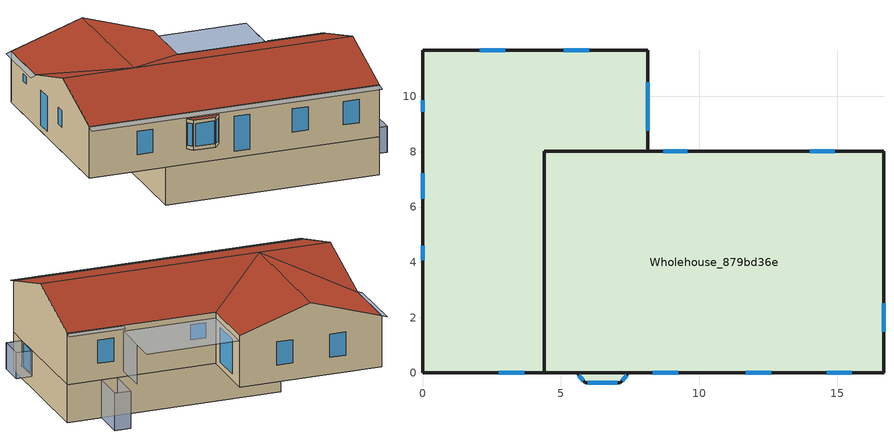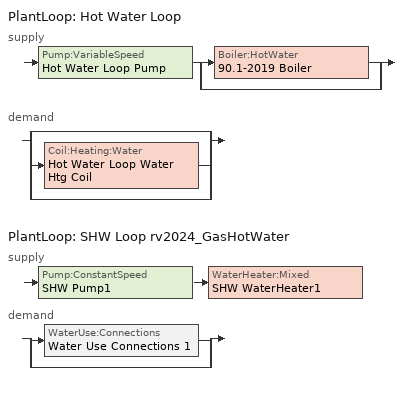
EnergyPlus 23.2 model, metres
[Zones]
Wholehouse_879bd36e
 floor outside (Exterior Wall): 7.45,0 7.15,-0.36 5.88,-0.36 5.58,0 z0.91
 floor foundation (Exterior Slab UnIns): 16.69,8.01 16.69,0 4.39,0 4.39,8.01 z-2.2; 8.15,11.67 8.15,8.01 0,8.01 0,11.67 z0
 floor foundation (P+B R-13): 4.39,8.01 4.39,0 0,0 0,8.01 z0
 wall outside (Exterior Wall): 16.69,8.01 8.15,8.01 8.15,11.67 z0:2.97; 5.58,0 5.88,-0.36 7.15,-0.36 7.45,0 z0.91:2.64; 0,11.67,2.95 0,11.67,0 0,0,0 0,0,3 0,3.96,4.31 0,8.07,2.95; 16.69,0,3 16.69,0,0 16.69,8.01,0 16.69,8.01,2.97 16.69,3.96,4.31; 8.15,11.67,2.97 8.15,11.67,0 0,11.67,0 0,11.67,2.95 4.08,11.67,4.31; 0,0,3 5.58,0,2.64 7.46,0,2.64 7.46,0,0.91 5.58,0,0.91 5.58,0,2.64 0,0,3 0,0,0 16.69,0,0 16.69,0,3
 wall outside (Uninsulated Stem Wall): 16.69,1.24 16.69,2.77 z-1.5:0
 wall foundation (Uninsulated Stem Wall): 16.69,8.01 4.39,8.01 4.39,0 16.69,0 z-2.2:0; 16.69,0,0 16.69,0,-2.2 16.69,8.01,-2.2 16.69,8.01,0 16.69,2.77,0 16.69,2.77,-1.5 16.69,1.24,-1.5 16.69,1.24,0
 window (ShadedWindowConstruction_678025ec): 0,4.6 0,4.08 z1.43:2.39; 0,7.22 0,6.31 / 8.33,0 9.25,0 z0.36:2.39; 0,9.87 0,9.45 z1.9:2.32; 16.69,1.5 16.69,2.51 z-1.4:-0.05; 8.15,8.75 8.15,10.51 z0.36:2.34; 5.98,-0.36 7.05,-0.36 / 5.64,-0.08 5.81,-0.28 / 7.22,-0.28 7.39,-0.08 z1.12:2.44; 2.98,11.67 2.07,11.67 / 6.03,11.67 5.12,11.67 / 14.91,8.01 14,8.01 / 2.76,0 3.67,0 / 14.62,0 15.53,0 / 11.69,0 12.6,0 z0.98:2.32; 9.57,8.01 8.7,8.01 z1.57:2.44
 roof outside (Exterior Roof): 4.08,3.96,4.31 0,8.07,2.95 0,3.96,4.31; 0,3.96,4.31 0,0,3 16.69,0,3 16.69,3.96,4.31; 4.08,11.67,4.31 0,11.67,2.95 0,8.07,2.95 4.08,3.96,4.31; 4.08,3.96,4.31 8.15,8.01,2.97 8.15,11.67,2.97 4.08,11.67,4.31; 16.69,3.96,4.31 16.69,8.01,2.97 8.15,8.01,2.97 4.08,3.96,4.31
 roof outside (Exterior Wall): 5.58,0 5.88,-0.36 7.15,-0.36 7.45,0 z2.64
shading: 14.73,8.02 14.73,10.09 / 14.73,10.09 13.82,10.09 / 13.82,10.09 13.82,8.02 z-2.16:0; 13.46,8.03 13.46,10.05 z0.36:2.65; 16.69,1.24 17.6,1.24 / 17.6,1.24 17.6,2.77 / 17.6,2.77 16.69,2.77 z-1.5:0; 16.69,8.01,2.97 16.69,8.31,2.88 13.46,8.31,2.88 13.46,8.01,2.97; -0.01,11.66,2.95 -0.3,11.66,2.86 -0.3,7.99,2.86 -0.01,7.99,2.95; 8.17,11.56 8.17,8.03 13.46,8.03 13.46,11.56 z2.65; 0,-0.01,3 0,-0.39,2.88 16.69,-0.39,2.88 16.69,-0.01,3
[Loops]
PlantLoop 'Hot Water Loop'
 supply: Pump:VariableSpeed 'Hot Water Loop Pump' > split
  | Boiler:HotWater '90.1-2019 Boiler'
  | bypass
 demand: split
  | bypass
  | Coil:Heating:Water 'Hot Water Loop Water Htg Coil'
  | bypass
PlantLoop 'SHW Loop rv2024_GasHotWater'
 supply: Pump:ConstantSpeed 'SHW Pump1' > WaterHeater:Mixed 'SHW WaterHeater1'
 demand: split
  | WaterUse:Connections 'Water Use Connections 1'
  | bypass
[Building]
hb_revive_ADORB_model: North Axis {deg}=0; Terrain=City; Solar Distribution=FullExteriorWithReflections
[Site:Location]
Site 1: Latitude {deg}=0; Longitude {deg}=0; Time Zone {hr}=0; Elevation {m}=0
[Site:WaterMainsTemperature]
Calculation Method=CorrelationFromWeatherFile
[SizingPeriod:DesignDay] Day of Month=21; Dry-Bulb Temperature Range Modifier Type=DefaultMultipliers; Barometric Pressure {Pa}=101265; Rain Indicator=No; Snow Indicator=No; Daylight Saving Time Indicator=No; Begin Environment Reset Mode=FullResetAtBeginEnvironment
Name | Month | Day Type | Maximum Dry-Bulb Temperature {C} | Daily Dry-Bulb Temperature Range {deltaC} | Humidity Condition Type | Wetbulb or DewPoint at Maximum Dry-Bulb {C} | Wind Speed {m/s} | Wind Direction {deg} | Solar Model Indicator | ASHRAE Clear Sky Optical Depth for Beam Irradiance (taub) | ASHRAE Clear Sky Optical Depth for Diffuse Irradiance (taud) | Enthalpy at Maximum Dry-Bulb {J/kg} | Sky Clearness
New York J F Kennedy IntL Ar Ann Clg .4% Condns DB=>MWB | 7 | SummerDesignDay | 32.1 | 7.4 | Wetbulb | 23.1 | 5.6 | 230 | ASHRAETau | 0.541 | 1.8
New York J F Kennedy IntL Ar Ann Clg .4% Condns DP=>MDB | 7 | SummerDesignDay | 27 | 7.4 | Dewpoint | 23.8 | 5.6 | 230 | ASHRAETau | 0.541 | 1.8
New York J F Kennedy IntL Ar Ann Clg .4% Condns Enth=>MDB | 7 | SummerDesignDay | 29.1 | 7.4 | Enthalpy |  | 5.6 | 230 | ASHRAETau | 0.541 | 1.8 | 75700
New York J F Kennedy IntL Ar Ann Clg .4% Condns WB=>MDB | 7 | SummerDesignDay | 29.1 | 7.4 | Wetbulb | 25 | 5.6 | 230 | ASHRAETau | 0.541 | 1.8
New York J F Kennedy IntL Ar Ann Htg 99.6% Condns DB | 1 | WinterDesignDay | -10.7 | 0 | Wetbulb | -10.7 | 7.5 | 320 | ASHRAEClearSky |  |  |  | 0
New York J F Kennedy IntL Ar Ann Htg Wind 99.6% Condns WS=>MCDB | 1 | WinterDesignDay | -3.2 | 0 | Wetbulb | -3.2 | 14.2 | 320 | ASHRAEClearSky |  |  |  | 0
New York J F Kennedy IntL Ar Ann Hum_n 99.6% Condns DP=>MCDB | 1 | WinterDesignDay | -8.9 | 0 | Dewpoint | -20.8 | 7.5 | 320 | ASHRAEClearSky |  |  |  | 0
[Material] Roughness=MediumRough; Thermal Absorptance=0.9; Solar Absorptance=0.7; Visible Absorptance=0.7
Name | Thickness {m} | Conductivity {W/m-K} | Density {kg/m3} | Specific Heat {J/kg-K}
19mm_Gypsum_Board | 0.019 | 0.16 | 800 | 1090
200mm_Concrete_Block | 0.1016 | 1.11 | 800 | 920
200mm_Heavyweight_Concrete | 0.2032 | 1.95 | 2240 | 900
25mm_Wood | 0.0254 | 0.15 | 608 | 1630
ccSF_R-13 | 0.0550342 | 0.0240338 | 32 | 920
FG _Attic_R-19 | 0.13716 | 0.0411979 | 64 | 960
Plywood_Douglas_Fir_12.7mm | 0.0127 | 0.12 | 540 | 1210
R-11_3.5in_Wood_Stud | 0.0889 | 0.0542625 | 19 | 960
Wood_Siding | 0.0127 | 0.09 | 592 | 1170
[MATERIAL]
EPS 2in: Roughness=MediumSmooth; Thickness {m}=0.0508; Conductivity {W/m-K}=0.02884; Density {kg/m3}=29; Specific Heat {J/kg-K}=1210; Thermal Absorptance=0.9; Solar Absorptance=0.7; Visible Absorptance=0.7
[Material:NoMass]
Wall_Air_Space: Roughness=MediumRough; Thermal Resistance {m2-K/W}=0.15; Thermal Absorptance=0.9; Solar Absorptance=0.7; Visible Absorptance=0.7
[WindowMaterial:Shade]
HIGH REFLECT - LOW TRANS SHADE: Solar Transmittance=0.1; Solar Reflectance=0.8; Visible Transmittance=0.1; Visible Reflectance=0.8; Infrared Hemispherical Emissivity=0.9; Infrared Transmittance=0; Thickness {m}=0.005; Conductivity {W/m-K}=0.1; Shade to Glass Distance {m}=0.05; Top Opening Multiplier=0.5; Bottom Opening Multiplier=0.5; Left-Side Opening Multiplier=0.5; Right-Side Opening Multiplier=0.5; Airflow Permeability=0
[WindowMaterial:SimpleGlazingSystem]
U-0.5 g=0.4: U-Factor {W/m2-K}=2.83913; Solar Heat Gain Coefficient=0.4; Visible Transmittance=0.6
[Construction]
Exterior Roof: FG _Attic_R-19, Plywood_Douglas_Fir_12.7mm, 19mm_Gypsum_Board
Exterior Slab UnIns: 200mm_Heavyweight_Concrete
Exterior Wall: Wood_Siding, R-11_3.5in_Wood_Stud, 19mm_Gypsum_Board
Interior Wall: 19mm_Gypsum_Board, Wall_Air_Space, 19mm_Gypsum_Board
P+B R-13: Plywood_Douglas_Fir_12.7mm, ccSF_R-13, Plywood_Douglas_Fir_12.7mm, 25mm_Wood
ShadedWindowConstruction_678025ec: U-0.5 g=0.4
ShadedWindowConstruction_678025ec_Shaded: HIGH REFLECT - LOW TRANS SHADE, U-0.5 g=0.4
Thermal_Mass: 25mm_Wood
Uninsulated Stem Wall: 200mm_Concrete_Block
[Zone]
Wholehouse_879bd36e: Multiplier=1; Ceiling Height {m}=6.5024; Volume {m3}=820.328; Part of Total Floor Area=Yes
[Space]
Wholehouse_879bd36e_Space: Zone=Wholehouse_879bd36e; Space Type=ProgramType_692936d6
[SpaceList]
ProgramType_692936d6: Wholehouse_879bd36e_Space
[Lights]
rv2024_Residence_Lighting: Zone or ZoneList or Space or SpaceList=ProgramType_692936d6; Schedule=rv2024_Lighting; Design Level Calculation Method=Watts/Area; Watts per Zone Floor Area {W/m2}=16.8581; Return Air Fraction=0; Fraction Radiant=0.6; Fraction Visible=0.2; Fraction Replaceable=1
[People]
rv2024_Residence_People: Zone or ZoneList or Space or SpaceList=ProgramType_692936d6; Number of People Schedule=rv2024_Occupant_Presence; Number of People Calculation Method=People/Area; People per Floor Area {person/m2}=0.0365602; Fraction Radiant=0.3; Activity Level Schedule=rv2024_Occupant_Activity
[ElectricEquipment]
rv2024_Residence_ElectricEquipment: Zone or ZoneList or Space or SpaceList=ProgramType_692936d6; Schedule=rv2024_MEL; Design Level Calculation Method=Watts/Area; Watts per Zone Floor Area {W/m2}=11.5311; Fraction Latent=0; Fraction Radiant=0; Fraction Lost=0
[ZoneInfiltration:DesignFlowRate]
rv2024_Residence_Infiltration: Zone or ZoneList or Space or SpaceList=ProgramType_692936d6; Schedule=rv2024_Infiltration; Design Flow Rate Calculation Method=Flow/ExteriorArea; Flow Rate per Exterior Surface Area {m3/s-m2}=0.0003; Constant Term Coefficient=1; Temperature Term Coefficient=0; Velocity Term Coefficient=0
[InternalMass] Zone or ZoneList=Wholehouse_879bd36e; Space or SpaceList=Wholehouse_879bd36e_Space; Surface Area {m2}=164.11
Name | Construction
WhileHouse Zone1 TM::Wholehouse_879bd36e_Space | Thermal_Mass
WholeHouse Partitions::Wholehouse_879bd36e_Space | Interior Wall
[OtherEquipment] Fuel Type=Electricity; Zone or ZoneList or Space or SpaceList=Wholehouse_879bd36e_Space; Design Level Calculation Method=EquipmentLevel; Fraction Lost=0
Name | Schedule | Design Level {W} | Fraction Latent | Fraction Radiant
Clothesdryer_704W | rv2024_Clothesdryer | 704 | 0.05 | 0.15
Clotheswasher_160W | rv2024_Clotheswasher | 160 | 0 | 0.8
Dishwasher_360W | rv2024_Dishwasher | 360 | 0.15 | 0.6
Fridge_360W | rv2024_Refrigerator | 360 | 0 | 1
Range_0W | ConstantSchedule_1eb8496e | 0 | 0.3 | 0.4
[ZoneControl:Thermostat]
Wholehouse_879bd36e Thermostat: Zone or ZoneList=Wholehouse_879bd36e; Control Type Schedule=Wholehouse_879bd36e Thermostat Schedule; Control 1=rv2024_Residence_SetPoint; Temperature Difference Between Cutout And Setpoint {deltaC}=0
[ThermostatSetpoint:DualSetpoint]
rv2024_Residence_SetPoint: Heating Setpoint Temperature Schedule=rv2024_Heating_Setpoint; Cooling Setpoint Temperature Schedule=rv2024_Cooling_Setpoint
[ZoneControl:Humidistat]
rv2024_Residence_SetPoint: Zone=Wholehouse_879bd36e; Humidifying Relative Humidity Setpoint Schedule=rv2024_HumidificationOff; Dehumidifying Relative Humidity Setpoint Schedule=rv2024_Residence_SetPoint_DeHumidSetp
[ZoneVentilation:WindandStackOpenArea] Zone or Space=Wholehouse_879bd36e; Opening Area Fraction Schedule=Always On Discrete; Opening Effectiveness=0; Discharge Coefficient for Opening=0.45; Minimum Indoor Temperature {C}=-100; Maximum Indoor Temperature {C}=100; Delta Temperature {deltaC}=1.5; Minimum Outdoor Temperature {C}=-100; Maximum Outdoor Temperature {C}=100; Maximum Wind Speed {m/s}=40
Name | Opening Area {m2} | Effective Angle {deg} | Height Difference {m}
5ADD37_58d48385_Opening | 0.25426 | 270 | 0.240243
5E21AF_5c512865_Opening | 0.92903 | 270 | 0.508
8F337D_85ebcfd3_Opening | 0.08921 | 270 | 0.105599
A1BFE5_8dacd6d3_Opening; 6B6F7B_7554aeed_Opening; 52F9CB_4cfe0036_Opening | 0.615483 | 0 | 0.33655
9BA2B9_7786bc7a_Opening | 1.74242 | 90 | 0.4953
507101_3d48bd73_Opening | 0.372902 | 0 | 0.2159
1A39E1_98daafe0_Opening | 0.175107 | 131 | 0.3302
847485_13faf266_Opening | 0.704515 | 180 | 0.3302
4F420B_35653ad5_Opening | 0.175107 | 229 | 0.3302
DF0118_462d1d8e_Opening | 0.68387 | 90 | 0.33655
8A81B2_54802b82_Opening; DC8392_3b9532e8_Opening; 7314D3_ffe4af26_Opening | 0.615483 | 180 | 0.33655
4AF19B_0b4aa1dc_Opening | 0.92903 | 180 | 0.508
[ZoneHVAC:PackagedTerminalAirConditioner]
Wholehouse_879bd36e PTAC: Availability Schedule=Always On Discrete; Cooling Supply Air Flow Rate {m3/s}=Autosize; Heating Supply Air Flow Rate {m3/s}=Autosize; No Load Supply Air Flow Rate {m3/s}=Autosize; Cooling Outdoor Air Flow Rate {m3/s}=Autosize; Heating Outdoor Air Flow Rate {m3/s}=Autosize; No Load Outdoor Air Flow Rate {m3/s}=Autosize; Supply Air Fan=Wholehouse_879bd36e PTAC Fan; Heating Coil=Hot Water Loop Water Htg Coil; Cooling Coil=Wholehouse_879bd36e PTAC 1spd DX AC Clg Coil; Fan Placement=DrawThrough; Supply Air Fan Operating Mode Schedule=rv2024_Ventilation
[Fan:OnOff]
Wholehouse_879bd36e PTAC Fan: Availability Schedule=Always On Discrete; Fan Total Efficiency=0.52; Pressure Rise {Pa}=331.288; Maximum Flow Rate {m3/s}=Autosize; Motor Efficiency=0.8; Motor In Airstream Fraction=1; Fan Power Ratio Function of Speed Ratio Curve=Fan On Off Power Curve; Fan Efficiency Ratio Function of Speed Ratio Curve=Fan On Off Efficiency Curve
[Coil:Heating:Water]
Hot Water Loop Water Htg Coil: Availability Schedule=Always On Discrete; U-Factor Times Area Value {W/K}=Autosize; Maximum Water Flow Rate {m3/s}=Autosize; Performance Input Method=UFactorTimesAreaAndDesignWaterFlowRate; Rated Capacity {W}=Autosize; Rated Inlet Water Temperature {C}=82.2222; Rated Inlet Air Temperature {C}=16.6; Rated Outlet Water Temperature {C}=71.1111; Rated Outlet Air Temperature {C}=32.2; Rated Ratio for Air and Water Convection=0.5
[Coil:Cooling:DX:SingleSpeed]
Wholehouse_879bd36e PTAC 1spd DX AC Clg Coil: Availability Schedule=Always On Discrete; Gross Rated Total Cooling Capacity {W}=Autosize; Gross Rated Sensible Heat Ratio=Autosize; Gross Rated Cooling COP {W/W}=3; Rated Air Flow Rate {m3/s}=Autosize; Rated Evaporator Fan Power Per Volume Flow Rate 2017 {W/(m3/s)}=773.3; Rated Evaporator Fan Power Per Volume Flow Rate 2023 {W/(m3/s)}=934.4; Total Cooling Capacity Function of Temperature Curve=Curve Biquadratic 3; Total Cooling Capacity Function of Flow Fraction Curve=Curve Quadratic 4; Energy Input Ratio Function of Temperature Curve=Curve Biquadratic 4; Energy Input Ratio Function of Flow Fraction Curve=Curve Quadratic 5; Part Load Fraction Correlation Curve=Curve Quadratic 6; Minimum Outdoor Dry-Bulb Temperature for Compressor Operation {C}=-25; Nominal Time for Condensate Removal to Begin {s}=0; Ratio of Initial Moisture Evaporation Rate and Steady State Latent Capacity=0; Maximum Cycling Rate {cycles/hr}=0; Latent Capacity Time Constant {s}=0; Condenser Type=AirCooled; Evaporative Condenser Effectiveness=0.9; Evaporative Condenser Air Flow Rate {m3/s}=Autosize; Evaporative Condenser Pump Rated Power Consumption {W}=Autosize; Crankcase Heater Capacity {W}=0; Maximum Outdoor Dry-Bulb Temperature for Crankcase Heater Operation {C}=10; Basin Heater Capacity {W/K}=0; Basin Heater Setpoint Temperature {C}=2
[Zone equipment]
Wholehouse_879bd36e: Wholehouse_879bd36e PTAC
[Sizing:Zone]
Wholehouse_879bd36e: Zone Cooling Design Supply Air Temperature Input Method=SupplyAirTemperature; Zone Cooling Design Supply Air Temperature {C}=13.8889; Zone Cooling Design Supply Air Temperature Difference {deltaC}=11.11; Zone Heating Design Supply Air Temperature Input Method=SupplyAirTemperature; Zone Heating Design Supply Air Temperature {C}=50; Zone Heating Design Supply Air Temperature Difference {deltaC}=11.11; Zone Cooling Design Supply Air Humidity Ratio {kgWater/kgDryAir}=0.008; Zone Heating Design Supply Air Humidity Ratio {kgWater/kgDryAir}=0.008; Design Specification Outdoor Air Object=Wholehouse_879bd36e DSOA Space List; Cooling Design Air Flow Method=DesignDay; Cooling Design Air Flow Rate {m3/s}=0; Cooling Minimum Air Flow per Zone Floor Area {m3/s-m2}=0.000762; Cooling Minimum Air Flow {m3/s}=0; Cooling Minimum Air Flow Fraction=0; Heating Design Air Flow Method=DesignDay; Heating Design Air Flow Rate {m3/s}=0; Heating Maximum Air Flow per Zone Floor Area {m3/s-m2}=0.002032; Heating Maximum Air Flow {m3/s}=0.141576; Heating Maximum Air Flow Fraction=0.3; Account for Dedicated Outdoor Air System=No; Zone Load Sizing Method=Sensible Load Only No Latent Load; Zone Latent Cooling Design Supply Air Humidity Ratio Input Method=HumidityRatioDifference; Zone Cooling Design Supply Air Humidity Ratio Difference {kgWater/kgDryAir}=0.005; Zone Latent Heating Design Supply Air Humidity Ratio Input Method=HumidityRatioDifference; Zone Humidification Design Supply Air Humidity Ratio Difference {kgWater/kgDryAir}=0.005
[DesignSpecification:OutdoorAir]
rv2024_Residence_Resilience_Ventilation: Outdoor Air Method=Sum; Outdoor Air Flow per Person {m3/s-person}=0.00849505; Outdoor Air Flow per Zone Floor Area {m3/s-m2}=0; Outdoor Air Flow per Zone {m3/s}=0; Outdoor Air Flow Air Changes per Hour {1/hr}=0; Outdoor Air Schedule=rv2024_Ventilation
[DesignSpecification:OutdoorAir:SpaceList]
Wholehouse_879bd36e DSOA Space List: Space Name 1=Wholehouse_879bd36e_Space; Space Design Specification Outdoor Air Object Name 1=rv2024_Residence_Resilience_Ventilation
[WindowShadingControl] Zone=Wholehouse_879bd36e; Shading Type=ExteriorShade; Construction with Shading=ShadedWindowConstruction_678025ec_Shaded; Shading Control Type=OnIfHighSolarOnWindow; Schedule=Shade_Availability; Setpoint {W/m2, W or deg C}=100; Shading Control Is Scheduled=Yes; Glare Control Is Active=No; Type of Slat Angle Control for Blinds=FixedSlatAngle; Multiple Surface Control Type=Sequential
Name | Fenestration Surface Name 1
Shading Control 1 | 4AF19B_0b4aa1dc
Shading Control 10 | 6B6F7B_7554aeed
Shading Control 11 | A1BFE5_8dacd6d3
Shading Control 12 | 7314D3_ffe4af26
Shading Control 13 | 9BA2B9_7786bc7a
Shading Control 14 | 8F337D_85ebcfd3
Shading Control 15 | 5E21AF_5c512865
Shading Control 16 | 5ADD37_58d48385
Shading Control 2 | DC8392_3b9532e8
Shading Control 3 | DF0118_462d1d8e
Shading Control 4 | 8A81B2_54802b82
Shading Control 5 | 4F420B_35653ad5
Shading Control 6 | 847485_13faf266
Shading Control 7 | 507101_3d48bd73
Shading Control 8 | 52F9CB_4cfe0036
Shading Control 9 | 1A39E1_98daafe0
[PlantLoop] Fluid Type=Water; Minimum Loop Temperature {C}=10; Maximum Loop Flow Rate {m3/s}=Autosize; Minimum Loop Flow Rate {m3/s}=0; Plant Loop Volume {m3}=Autocalculate; Load Distribution Scheme=Optimal; Plant Loop Demand Calculation Scheme=SingleSetpoint; Common Pipe Simulation=None
Name | Plant Equipment Operation Scheme | Maximum Loop Temperature {C}
Hot Water Loop | Hot Water Loop Operation Schemes | 100
SHW Loop rv2024_GasHotWater | SHW Loop rv2024_GasHotWater Operation Schemes | 60
[Sizing:Plant] Loop Type=Heating; Sizing Option=NonCoincident; Zone Timesteps in Averaging Window=1; Coincident Sizing Factor Mode=None
Name | Design Loop Exit Temperature {C} | Loop Design Temperature Difference {deltaC}
Hot Water Loop | 82.2222 | 11.1111
SHW Loop rv2024_GasHotWater | 60 | 5
[Pump:VariableSpeed]
Hot Water Loop Pump: Design Maximum Flow Rate {m3/s}=Autosize; Design Pump Head {Pa}=179344; Design Power Consumption {W}=Autosize; Motor Efficiency=0.9; Fraction of Motor Inefficiencies to Fluid Stream=0; Coefficient 1 of the Part Load Performance Curve=0; Coefficient 2 of the Part Load Performance Curve=1; Coefficient 3 of the Part Load Performance Curve=0; Coefficient 4 of the Part Load Performance Curve=0; Design Minimum Flow Rate {m3/s}=0; Pump Control Type=Intermittent; Skin Loss Radiative Fraction=0.5; Design Power Sizing Method=PowerPerFlowPerPressure; Design Electric Power per Unit Flow Rate {W/(m3/s)}=348701.1; Design Shaft Power per Unit Flow Rate per Unit Head {W/((m3/s)-Pa)}=1.28205; Design Minimum Flow Rate Fraction=0
[Boiler:HotWater]
90.1-2019 Boiler: Fuel Type=NaturalGas; Nominal Capacity {W}=Autosize; Nominal Thermal Efficiency=0.84; Efficiency Curve Temperature Evaluation Variable=LeavingBoiler; Normalized Boiler Efficiency Curve=Boiler with No Minimum Turndown; Design Water Flow Rate {m3/s}=Autosize; Minimum Part Load Ratio=0; Maximum Part Load Ratio=1.2; Optimum Part Load Ratio=1; Water Outlet Upper Temperature Limit {C}=95; Boiler Flow Mode=LeavingSetpointModulated; On Cycle Parasitic Electric Load {W}=0; Sizing Factor=1; Off Cycle Parasitic Fuel Load {W}=0
[SetpointManager:Scheduled] Control Variable=Temperature
Name | Schedule | Setpoint Node or NodeList
Hot Water Loop Setpoint Manager | Hot Water Loop Temp - 180F | Hot Water Loop Supply Outlet Node
Setpoint Manager Scheduled 1 | 60C Hot Water
[PlantEquipmentOperationSchemes] Control Scheme Object Type 1=PlantEquipmentOperation:HeatingLoad; Control Scheme Schedule Name 1=Always On Discrete
Name | Control Scheme Name 1
Hot Water Loop Operation Schemes | Hot Water Loop Heating Operation Scheme
SHW Loop rv2024_GasHotWater Operation Schemes | SHW Loop rv2024_GasHotWater Heating Operation Scheme
[PlantEquipmentOperation:HeatingLoad] Load Range Lower Limit 1 {W}=0; Load Range Upper Limit 1 {W}=1000000000
Name | Range Equipment List Name 1
Hot Water Loop Heating Operation Scheme | Hot Water Loop Heating Equipment List
SHW Loop rv2024_GasHotWater Heating Operation Scheme | SHW Loop rv2024_GasHotWater Heating Equipment List
[PlantEquipmentList]
Hot Water Loop Heating Equipment List: Boiler:HotWater, 90.1-2019 Boiler
SHW Loop rv2024_GasHotWater Heating Equipment List: WaterHeater:Mixed, SHW WaterHeater1
[Pump:ConstantSpeed]
SHW Pump1: Design Flow Rate {m3/s}=Autosize; Design Pump Head {Pa}=29891; Design Power Consumption {W}=Autosize; Motor Efficiency=0.9; Fraction of Motor Inefficiencies to Fluid Stream=0; Pump Control Type=Intermittent; Design Power Sizing Method=PowerPerFlowPerPressure; Design Electric Power per Unit Flow Rate {W/(m3/s)}=348701.1; Design Shaft Power per Unit Flow Rate per Unit Head {W-s/m3-Pa}=1.28205
[WaterHeater:Mixed]
SHW WaterHeater1: Tank Volume {m3}=4.60757e-07; Setpoint Temperature Schedule=Schedule Ruleset 2; Deadband Temperature Difference {deltaC}=2; Maximum Temperature Limit {C}=82.22; Heater Control Type=Cycle; Heater Maximum Capacity {W}=1000000; Heater Ignition Minimum Flow Rate {m3/s}=0; Heater Ignition Delay {s}=0; Heater Fuel Type=NaturalGas; Heater Thermal Efficiency=0.95; Off Cycle Parasitic Fuel Consumption Rate {W}=20; Off Cycle Parasitic Fuel Type=NaturalGas; Off Cycle Parasitic Heat Fraction to Tank=0.8; On Cycle Parasitic Fuel Consumption Rate {W}=0; On Cycle Parasitic Fuel Type=NaturalGas; On Cycle Parasitic Heat Fraction to Tank=0; Ambient Temperature Indicator=Zone; Ambient Temperature Zone=Wholehouse_879bd36e; Off Cycle Loss Coefficient to Ambient Temperature {W/K}=6; Off Cycle Loss Fraction to Zone=1; On Cycle Loss Coefficient to Ambient Temperature {W/K}=6; On Cycle Loss Fraction to Zone=1; Use Side Effectiveness=1; Source Side Effectiveness=1; Use Side Design Flow Rate {m3/s}=Autosize; Source Side Design Flow Rate {m3/s}=Autosize; Indirect Water Heating Recovery Time {hr}=1.5; Source Side Flow Control Mode=IndirectHeatPrimarySetpoint
[WaterHeater:Sizing]
SHW WaterHeater1: Design Mode=PeakDraw; Time Storage Can Meet Peak Draw {hr}=0.538503; Time for Tank Recovery {hr}=0; Nominal Tank Volume for Autosizing Plant Connections {m3}=1
[WaterUse:Connections]
Water Use Connections 1: Hot Water Supply Temperature Schedule=50.0C Hot Water; Drain Water Heat Exchanger Type=None; Drain Water Heat Exchanger Destination=Plant; Water Use Equipment Name 1=rv2024_Residence_ServiceHotWater..Wholehouse_879bd36e
[WaterUse:Equipment]
rv2024_Residence_ServiceHotWater..Wholehouse_879bd36e: Peak Flow Rate {m3/s}=1.27988e-10; Flow Rate Fraction Schedule=rv2024_Combined_HotWater; Target Temperature Schedule=50.0C Hot Water; Zone=Wholehouse_879bd36e; Sensible Fraction Schedule=0.2 Hot Water Sensible Fraction; Latent Fraction Schedule=0.05 Hot Water Latent Fraction
[FOUNDATION:KIVA] Interior Horizontal Insulation Depth=0; Exterior Horizontal Insulation Width=0; Exterior Vertical Insulation Material=EPS 2in; Exterior Vertical Insulation Depth=0.0003048; Wall Height Above Grade=0.2; Wall Depth Below Slab=0; Footing Depth=0.4
Slab Details; Crawlspace Details; Basement Details
[SURFACEPROPERTY:EXPOSEDFOUNDATIONPERIMETER] Exposed Perimeter Calculation Method=TotalExposedPerimeter; Exposed Perimeter Fraction=1; Surface Segment 1 Exposed=Yes
Name | Total Exposed Perimeter
Slab | 12.192
Crawlspace | 19.812
Basement | 42.4434
[Schedule:Day:Interval]
rv2024_Lighting_Day Schedule; rv2024_MEL_Day Schedule: No, 04:00, 0.008, 05:00, 0.024, 06:00, 0.05, 07:00, 0.056, 08:00, 0.05, 09:00, 0.022, 14:00, 0.015, 15:00, 0.026, 16:00, 0.015, 17:00, 0.056, 18:00, 0.078, 19:00, 0.105, 20:00, 0.126, 21:00, 0.128, 22:00, 0.088, 23:00, 0.049, 24:00, 0.02
rv2024_Occupant_Presence_Day_Schedule: No, 08:00, 1, 09:00, 0.9, 10:00, 0.4, 17:00, 0.25, 18:00, 0.55, 21:00, 0.9, 24:00, 1
rv2024_Occupant_Activity_Day_Schedule: No, 24:00, 120
rv2024_Clothesdryer_Day Schedule: No, 01:00, 0.01, 02:00, 0.006, 03:00, 0.004, 04:00, 0.002, 05:00, 0.004, 06:00, 0.006, 07:00, 0.016, 08:00, 0.032, 09:00, 0.048, 10:00, 0.068, 11:00, 0.078, 12:00, 0.081, 13:00, 0.074, 14:00, 0.067, 15:00, 0.057, 16:00, 0.061, 17:00, 0.055, 18:00, 0.054, 20:00, 0.051, 21:00, 0.052, 22:00, 0.054, 23:00, 0.044, 24:00, 0.024
rv2024_Clotheswasher_Day Schedule: No, 01:00, 0.009, 02:00, 0.007, 04:00, 0.004, 05:00, 0.007, 06:00, 0.011, 07:00, 0.022, 08:00, 0.049, 09:00, 0.073, 10:00, 0.086, 11:00, 0.084, 12:00, 0.075, 13:00, 0.067, 14:00, 0.06, 15:00, 0.049, 16:00, 0.052, 17:00, 0.05, 21:00, 0.049, 22:00, 0.047, 23:00, 0.032, 24:00, 0.017
rv2024_Dishwasher_Day Schedule: No, 01:00, 0.015, 02:00, 0.007, 03:00, 0.005, 05:00, 0.003, 06:00, 0.01, 07:00, 0.02, 08:00, 0.031, 09:00, 0.058, 10:00, 0.065, 11:00, 0.056, 12:00, 0.048, 13:00, 0.041, 14:00, 0.046, 15:00, 0.036, 17:00, 0.038, 18:00, 0.049, 19:00, 0.087, 20:00, 0.111, 21:00, 0.09, 22:00, 0.067, 23:00, 0.044, 24:00, 0.031
rv2024_Refrigerator_Day Schedule; ConstantSchedule_1eb8496e_Day Schedule; rv2024_Ventilation_Day Schedule; rv2024_Infiltration_Day Schedule: No, 24:00, 1
rv2024_Heating_Setpoint_Day Schedule: No, 24:00, 20
rv2024_Cooling_Setpoint_Day Schedule: No, 24:00, 25
rv2024_HumidificationOff_Day Schedule; Shade_Availability_Day Schedule: No, 24:00, 0
rv2024_Residence_SetPoint_DeHumidSetp_Day Schedule; Schedule Day 4; Schedule Day 6: No, 24:00, 60
Hot Water Loop Temp - 180F Default: No, 24:00, 82.2222
rv2024_Combined_HotWater_Day_Schedule: No, 01:00, 0.006, 02:00, 0.003, 04:00, 0.001, 05:00, 0.003, 06:00, 0.022, 07:00, 0.075, 08:00, 0.079, 09:00, 0.076, 10:00, 0.067, 11:00, 0.061, 12:00, 0.048, 13:00, 0.042, 15:00, 0.037, 16:00, 0.033, 17:00, 0.044, 18:00, 0.058, 19:00, 0.069, 20:00, 0.065, 21:00, 0.059, 22:00, 0.048, 23:00, 0.042, 24:00, 0.023
Schedule Day 1: No, 24:00, 50
Schedule Day 2: No, 24:00, 0.2
Schedule Day 3: No, 24:00, 0.05
[Schedule:Week:Daily]
rv2024_Lighting Week Rule - Jan1-Dec31: rv2024_Lighting_Day Schedule, rv2024_Lighting_Day Schedule, rv2024_Lighting_Day Schedule, rv2024_Lighting_Day Schedule, rv2024_Lighting_Day Schedule, rv2024_Lighting_Day Schedule, rv2024_Lighting_Day Schedule, rv2024_Lighting_Day Schedule, rv2024_Lighting_Day Schedule, rv2024_Lighting_Day Schedule, rv2024_Lighting_Day Schedule, rv2024_Lighting_Day Schedule
rv2024_Occupant_Presence Week Rule - Jan1-Dec31: rv2024_Occupant_Presence_Day_Schedule, rv2024_Occupant_Presence_Day_Schedule, rv2024_Occupant_Presence_Day_Schedule, rv2024_Occupant_Presence_Day_Schedule, rv2024_Occupant_Presence_Day_Schedule, rv2024_Occupant_Presence_Day_Schedule, rv2024_Occupant_Presence_Day_Schedule, rv2024_Occupant_Presence_Day_Schedule, rv2024_Occupant_Presence_Day_Schedule, rv2024_Occupant_Presence_Day_Schedule, rv2024_Occupant_Presence_Day_Schedule, rv2024_Occupant_Presence_Day_Schedule
rv2024_Occupant_Activity Week Rule - Jan1-Dec31: rv2024_Occupant_Activity_Day_Schedule, rv2024_Occupant_Activity_Day_Schedule, rv2024_Occupant_Activity_Day_Schedule, rv2024_Occupant_Activity_Day_Schedule, rv2024_Occupant_Activity_Day_Schedule, rv2024_Occupant_Activity_Day_Schedule, rv2024_Occupant_Activity_Day_Schedule, rv2024_Occupant_Activity_Day_Schedule, rv2024_Occupant_Activity_Day_Schedule, rv2024_Occupant_Activity_Day_Schedule, rv2024_Occupant_Activity_Day_Schedule, rv2024_Occupant_Activity_Day_Schedule
rv2024_MEL Week Rule - Jan1-Dec31: rv2024_MEL_Day Schedule, rv2024_MEL_Day Schedule, rv2024_MEL_Day Schedule, rv2024_MEL_Day Schedule, rv2024_MEL_Day Schedule, rv2024_MEL_Day Schedule, rv2024_MEL_Day Schedule, rv2024_MEL_Day Schedule, rv2024_MEL_Day Schedule, rv2024_MEL_Day Schedule, rv2024_MEL_Day Schedule, rv2024_MEL_Day Schedule
rv2024_Clothesdryer Week Rule - Jan1-Dec31: rv2024_Clothesdryer_Day Schedule, rv2024_Clothesdryer_Day Schedule, rv2024_Clothesdryer_Day Schedule, rv2024_Clothesdryer_Day Schedule, rv2024_Clothesdryer_Day Schedule, rv2024_Clothesdryer_Day Schedule, rv2024_Clothesdryer_Day Schedule, rv2024_Clothesdryer_Day Schedule, rv2024_Clothesdryer_Day Schedule, rv2024_Clothesdryer_Day Schedule, rv2024_Clothesdryer_Day Schedule, rv2024_Clothesdryer_Day Schedule
rv2024_Clotheswasher Week Rule - Jan1-Dec31: rv2024_Clotheswasher_Day Schedule, rv2024_Clotheswasher_Day Schedule, rv2024_Clotheswasher_Day Schedule, rv2024_Clotheswasher_Day Schedule, rv2024_Clotheswasher_Day Schedule, rv2024_Clotheswasher_Day Schedule, rv2024_Clotheswasher_Day Schedule, rv2024_Clotheswasher_Day Schedule, rv2024_Clotheswasher_Day Schedule, rv2024_Clotheswasher_Day Schedule, rv2024_Clotheswasher_Day Schedule, rv2024_Clotheswasher_Day Schedule
rv2024_Dishwasher Week Rule - Jan1-Dec31: rv2024_Dishwasher_Day Schedule, rv2024_Dishwasher_Day Schedule, rv2024_Dishwasher_Day Schedule, rv2024_Dishwasher_Day Schedule, rv2024_Dishwasher_Day Schedule, rv2024_Dishwasher_Day Schedule, rv2024_Dishwasher_Day Schedule, rv2024_Dishwasher_Day Schedule, rv2024_Dishwasher_Day Schedule, rv2024_Dishwasher_Day Schedule, rv2024_Dishwasher_Day Schedule, rv2024_Dishwasher_Day Schedule
rv2024_Refrigerator Week Rule - Jan1-Dec31: rv2024_Refrigerator_Day Schedule, rv2024_Refrigerator_Day Schedule, rv2024_Refrigerator_Day Schedule, rv2024_Refrigerator_Day Schedule, rv2024_Refrigerator_Day Schedule, rv2024_Refrigerator_Day Schedule, rv2024_Refrigerator_Day Schedule, rv2024_Refrigerator_Day Schedule, rv2024_Refrigerator_Day Schedule, rv2024_Refrigerator_Day Schedule, rv2024_Refrigerator_Day Schedule, rv2024_Refrigerator_Day Schedule
ConstantSchedule_1eb8496e Week Rule - Jan1-Dec31: ConstantSchedule_1eb8496e_Day Schedule, ConstantSchedule_1eb8496e_Day Schedule, ConstantSchedule_1eb8496e_Day Schedule, ConstantSchedule_1eb8496e_Day Schedule, ConstantSchedule_1eb8496e_Day Schedule, ConstantSchedule_1eb8496e_Day Schedule, ConstantSchedule_1eb8496e_Day Schedule, ConstantSchedule_1eb8496e_Day Schedule, ConstantSchedule_1eb8496e_Day Schedule, ConstantSchedule_1eb8496e_Day Schedule, ConstantSchedule_1eb8496e_Day Schedule, ConstantSchedule_1eb8496e_Day Schedule
rv2024_Heating_Setpoint Week Rule - Jan1-Dec31: rv2024_Heating_Setpoint_Day Schedule, rv2024_Heating_Setpoint_Day Schedule, rv2024_Heating_Setpoint_Day Schedule, rv2024_Heating_Setpoint_Day Schedule, rv2024_Heating_Setpoint_Day Schedule, rv2024_Heating_Setpoint_Day Schedule, rv2024_Heating_Setpoint_Day Schedule, rv2024_Heating_Setpoint_Day Schedule, rv2024_Heating_Setpoint_Day Schedule, rv2024_Heating_Setpoint_Day Schedule, rv2024_Heating_Setpoint_Day Schedule, rv2024_Heating_Setpoint_Day Schedule
rv2024_Cooling_Setpoint Week Rule - Jan1-Dec31: rv2024_Cooling_Setpoint_Day Schedule, rv2024_Cooling_Setpoint_Day Schedule, rv2024_Cooling_Setpoint_Day Schedule, rv2024_Cooling_Setpoint_Day Schedule, rv2024_Cooling_Setpoint_Day Schedule, rv2024_Cooling_Setpoint_Day Schedule, rv2024_Cooling_Setpoint_Day Schedule, rv2024_Cooling_Setpoint_Day Schedule, rv2024_Cooling_Setpoint_Day Schedule, rv2024_Cooling_Setpoint_Day Schedule, rv2024_Cooling_Setpoint_Day Schedule, rv2024_Cooling_Setpoint_Day Schedule
rv2024_HumidificationOff Week Rule - Jan1-Dec31: rv2024_HumidificationOff_Day Schedule, rv2024_HumidificationOff_Day Schedule, rv2024_HumidificationOff_Day Schedule, rv2024_HumidificationOff_Day Schedule, rv2024_HumidificationOff_Day Schedule, rv2024_HumidificationOff_Day Schedule, rv2024_HumidificationOff_Day Schedule, rv2024_HumidificationOff_Day Schedule, rv2024_HumidificationOff_Day Schedule, rv2024_HumidificationOff_Day Schedule, rv2024_HumidificationOff_Day Schedule, rv2024_HumidificationOff_Day Schedule
rv2024_Residence_SetPoint_DeHumidSetp Week Rule - Jan1-Dec31: rv2024_Residence_SetPoint_DeHumidSetp_Day Schedule, rv2024_Residence_SetPoint_DeHumidSetp_Day Schedule, rv2024_Residence_SetPoint_DeHumidSetp_Day Schedule, rv2024_Residence_SetPoint_DeHumidSetp_Day Schedule, rv2024_Residence_SetPoint_DeHumidSetp_Day Schedule, rv2024_Residence_SetPoint_DeHumidSetp_Day Schedule, rv2024_Residence_SetPoint_DeHumidSetp_Day Schedule, rv2024_Residence_SetPoint_DeHumidSetp_Day Schedule, rv2024_Residence_SetPoint_DeHumidSetp_Day Schedule, rv2024_Residence_SetPoint_DeHumidSetp_Day Schedule, rv2024_Residence_SetPoint_DeHumidSetp_Day Schedule, rv2024_Residence_SetPoint_DeHumidSetp_Day Schedule
rv2024_Ventilation Week Rule - Jan1-Dec31: rv2024_Ventilation_Day Schedule, rv2024_Ventilation_Day Schedule, rv2024_Ventilation_Day Schedule, rv2024_Ventilation_Day Schedule, rv2024_Ventilation_Day Schedule, rv2024_Ventilation_Day Schedule, rv2024_Ventilation_Day Schedule, rv2024_Ventilation_Day Schedule, rv2024_Ventilation_Day Schedule, rv2024_Ventilation_Day Schedule, rv2024_Ventilation_Day Schedule, rv2024_Ventilation_Day Schedule
0.05 Hot Water Latent Fraction Week Rule - Jan1-Dec31: Schedule Day 3, Schedule Day 3, Schedule Day 3, Schedule Day 3, Schedule Day 3, Schedule Day 3, Schedule Day 3, Schedule Day 3, Schedule Day 3, Schedule Day 3, Schedule Day 3, Schedule Day 3
0.2 Hot Water Sensible Fraction Week Rule - Jan1-Dec31: Schedule Day 2, Schedule Day 2, Schedule Day 2, Schedule Day 2, Schedule Day 2, Schedule Day 2, Schedule Day 2, Schedule Day 2, Schedule Day 2, Schedule Day 2, Schedule Day 2, Schedule Day 2
50.0C Hot Water Week Rule - Jan1-Dec31: Schedule Day 1, Schedule Day 1, Schedule Day 1, Schedule Day 1, Schedule Day 1, Schedule Day 1, Schedule Day 1, Schedule Day 1, Schedule Day 1, Schedule Day 1, Schedule Day 1, Schedule Day 1
60C Hot Water Week Rule - Jan1-Dec31: Schedule Day 4, Schedule Day 4, Schedule Day 4, Schedule Day 4, Schedule Day 4, Schedule Day 4, Schedule Day 4, Schedule Day 4, Schedule Day 4, Schedule Day 4, Schedule Day 4, Schedule Day 4
Hot Water Loop Temp - 180F Week Rule - Jan1-Dec31: Hot Water Loop Temp - 180F Default, Hot Water Loop Temp - 180F Default, Hot Water Loop Temp - 180F Default, Hot Water Loop Temp - 180F Default, Hot Water Loop Temp - 180F Default, Hot Water Loop Temp - 180F Default, Hot Water Loop Temp - 180F Default, Hot Water Loop Temp - 180F Default, Hot Water Loop Temp - 180F Default, Hot Water Loop Temp - 180F Default, Hot Water Loop Temp - 180F Default, Hot Water Loop Temp - 180F Default
rv2024_Combined_HotWater Week Rule - Jan1-Dec31: rv2024_Combined_HotWater_Day_Schedule, rv2024_Combined_HotWater_Day_Schedule, rv2024_Combined_HotWater_Day_Schedule, rv2024_Combined_HotWater_Day_Schedule, rv2024_Combined_HotWater_Day_Schedule, rv2024_Combined_HotWater_Day_Schedule, rv2024_Combined_HotWater_Day_Schedule, rv2024_Combined_HotWater_Day_Schedule, rv2024_Combined_HotWater_Day_Schedule, rv2024_Combined_HotWater_Day_Schedule, rv2024_Combined_HotWater_Day_Schedule, rv2024_Combined_HotWater_Day_Schedule
rv2024_Infiltration Week Rule - Jan1-Dec31: rv2024_Infiltration_Day Schedule, rv2024_Infiltration_Day Schedule, rv2024_Infiltration_Day Schedule, rv2024_Infiltration_Day Schedule, rv2024_Infiltration_Day Schedule, rv2024_Infiltration_Day Schedule, rv2024_Infiltration_Day Schedule, rv2024_Infiltration_Day Schedule, rv2024_Infiltration_Day Schedule, rv2024_Infiltration_Day Schedule, rv2024_Infiltration_Day Schedule, rv2024_Infiltration_Day Schedule
Schedule Ruleset 2 Week Rule - Jan1-Dec31: Schedule Day 6, Schedule Day 6, Schedule Day 6, Schedule Day 6, Schedule Day 6, Schedule Day 6, Schedule Day 6, Schedule Day 6, Schedule Day 6, Schedule Day 6, Schedule Day 6, Schedule Day 6
Shade_Availability Week Rule - Jan1-Dec31: Shade_Availability_Day Schedule, Shade_Availability_Day Schedule, Shade_Availability_Day Schedule, Shade_Availability_Day Schedule, Shade_Availability_Day Schedule, Shade_Availability_Day Schedule, Shade_Availability_Day Schedule, Shade_Availability_Day Schedule, Shade_Availability_Day Schedule, Shade_Availability_Day Schedule, Shade_Availability_Day Schedule, Shade_Availability_Day Schedule
[Schedule:Year]
rv2024_Lighting: rv2024_Lighting Week Rule - Jan1-Dec31, 1, 1, 12, 31
rv2024_Occupant_Presence: rv2024_Occupant_Presence Week Rule - Jan1-Dec31, 1, 1, 12, 31
rv2024_Occupant_Activity: rv2024_Occupant_Activity Week Rule - Jan1-Dec31, 1, 1, 12, 31
rv2024_MEL: rv2024_MEL Week Rule - Jan1-Dec31, 1, 1, 12, 31
rv2024_Clothesdryer: rv2024_Clothesdryer Week Rule - Jan1-Dec31, 1, 1, 12, 31
rv2024_Clotheswasher: rv2024_Clotheswasher Week Rule - Jan1-Dec31, 1, 1, 12, 31
rv2024_Dishwasher: rv2024_Dishwasher Week Rule - Jan1-Dec31, 1, 1, 12, 31
rv2024_Refrigerator: rv2024_Refrigerator Week Rule - Jan1-Dec31, 1, 1, 12, 31
ConstantSchedule_1eb8496e: ConstantSchedule_1eb8496e Week Rule - Jan1-Dec31, 1, 1, 12, 31
rv2024_Heating_Setpoint: rv2024_Heating_Setpoint Week Rule - Jan1-Dec31, 1, 1, 12, 31
rv2024_Cooling_Setpoint: rv2024_Cooling_Setpoint Week Rule - Jan1-Dec31, 1, 1, 12, 31
rv2024_HumidificationOff: rv2024_HumidificationOff Week Rule - Jan1-Dec31, 1, 1, 12, 31
rv2024_Residence_SetPoint_DeHumidSetp: rv2024_Residence_SetPoint_DeHumidSetp Week Rule - Jan1-Dec31, 1, 1, 12, 31
rv2024_Ventilation: rv2024_Ventilation Week Rule - Jan1-Dec31, 1, 1, 12, 31
0.05 Hot Water Latent Fraction: 0.05 Hot Water Latent Fraction Week Rule - Jan1-Dec31, 1, 1, 12, 31
0.2 Hot Water Sensible Fraction: 0.2 Hot Water Sensible Fraction Week Rule - Jan1-Dec31, 1, 1, 12, 31
50.0C Hot Water: 50.0C Hot Water Week Rule - Jan1-Dec31, 1, 1, 12, 31
60C Hot Water: 60C Hot Water Week Rule - Jan1-Dec31, 1, 1, 12, 31
Hot Water Loop Temp - 180F: Hot Water Loop Temp - 180F Week Rule - Jan1-Dec31, 1, 1, 12, 31
rv2024_Combined_HotWater: rv2024_Combined_HotWater Week Rule - Jan1-Dec31, 1, 1, 12, 31
rv2024_Infiltration: rv2024_Infiltration Week Rule - Jan1-Dec31, 1, 1, 12, 31
Schedule Ruleset 2: Schedule Ruleset 2 Week Rule - Jan1-Dec31, 1, 1, 12, 31
Shade_Availability: Shade_Availability Week Rule - Jan1-Dec31, 1, 1, 12, 31
[Schedule:Compact]
Wholehouse_879bd36e Thermostat Schedule: Through: 12/31, For: AllDays, Until: 24:00, 4
[Schedule:Constant]
Always On Discrete: Hourly Value=1
[Curve:Exponent]
Fan On Off Power Curve: Coefficient1 Constant=1; Coefficient2 Constant=0; Coefficient3 Constant=0; Minimum Value of x {BasedOnField A2}=0; Maximum Value of x {BasedOnField A2}=1
[Curve:Cubic] Minimum Value of x {BasedOnField A2}=0
Name | Coefficient1 Constant | Coefficient2 x | Coefficient3 x**2 | Coefficient4 x**3 | Maximum Value of x {BasedOnField A2}
Fan On Off Efficiency Curve | 1 | 0 | 0 | 0 | 1
Boiler with No Minimum Turndown | 0.7463 | 1.3196 | -2.2154 | 1.1674 | 1.3
[Curve:Biquadratic] Minimum Value of x {BasedOnField A2}=12.77778; Maximum Value of x {BasedOnField A2}=23.88889; Minimum Value of y {BasedOnField A3}=23.88889; Maximum Value of y {BasedOnField A3}=46.11111
Name | Coefficient1 Constant | Coefficient2 x | Coefficient3 x**2 | Coefficient4 y | Coefficient5 y**2 | Coefficient6 x*y
Curve Biquadratic 3 | 0.942588 | 0.00954335 | 0.00068377 | -0.0110427 | 5.249e-06 | -9.72e-06
Curve Biquadratic 4 | 0.342414 | 0.034885 | -0.0006237 | 0.00497722 | 0.000437951 | -0.000728028
[Curve:Quadratic]
Name | Coefficient1 Constant | Coefficient2 x | Coefficient3 x**2 | Minimum Value of x {BasedOnField A2} | Maximum Value of x {BasedOnField A2} | Minimum Curve Output {BasedOnField A3} | Maximum Curve Output {BasedOnField A3}
Curve Quadratic 4 | 0.8 | 0.2 | 0 | 0.5 | 1.5
Curve Quadratic 5 | 1.1552 | -0.1808 | 0.0256 | 0.5 | 1.5
Curve Quadratic 6 | 0.85 | 0.15 | 0 | 0 | 1 | 0.7 | 1
